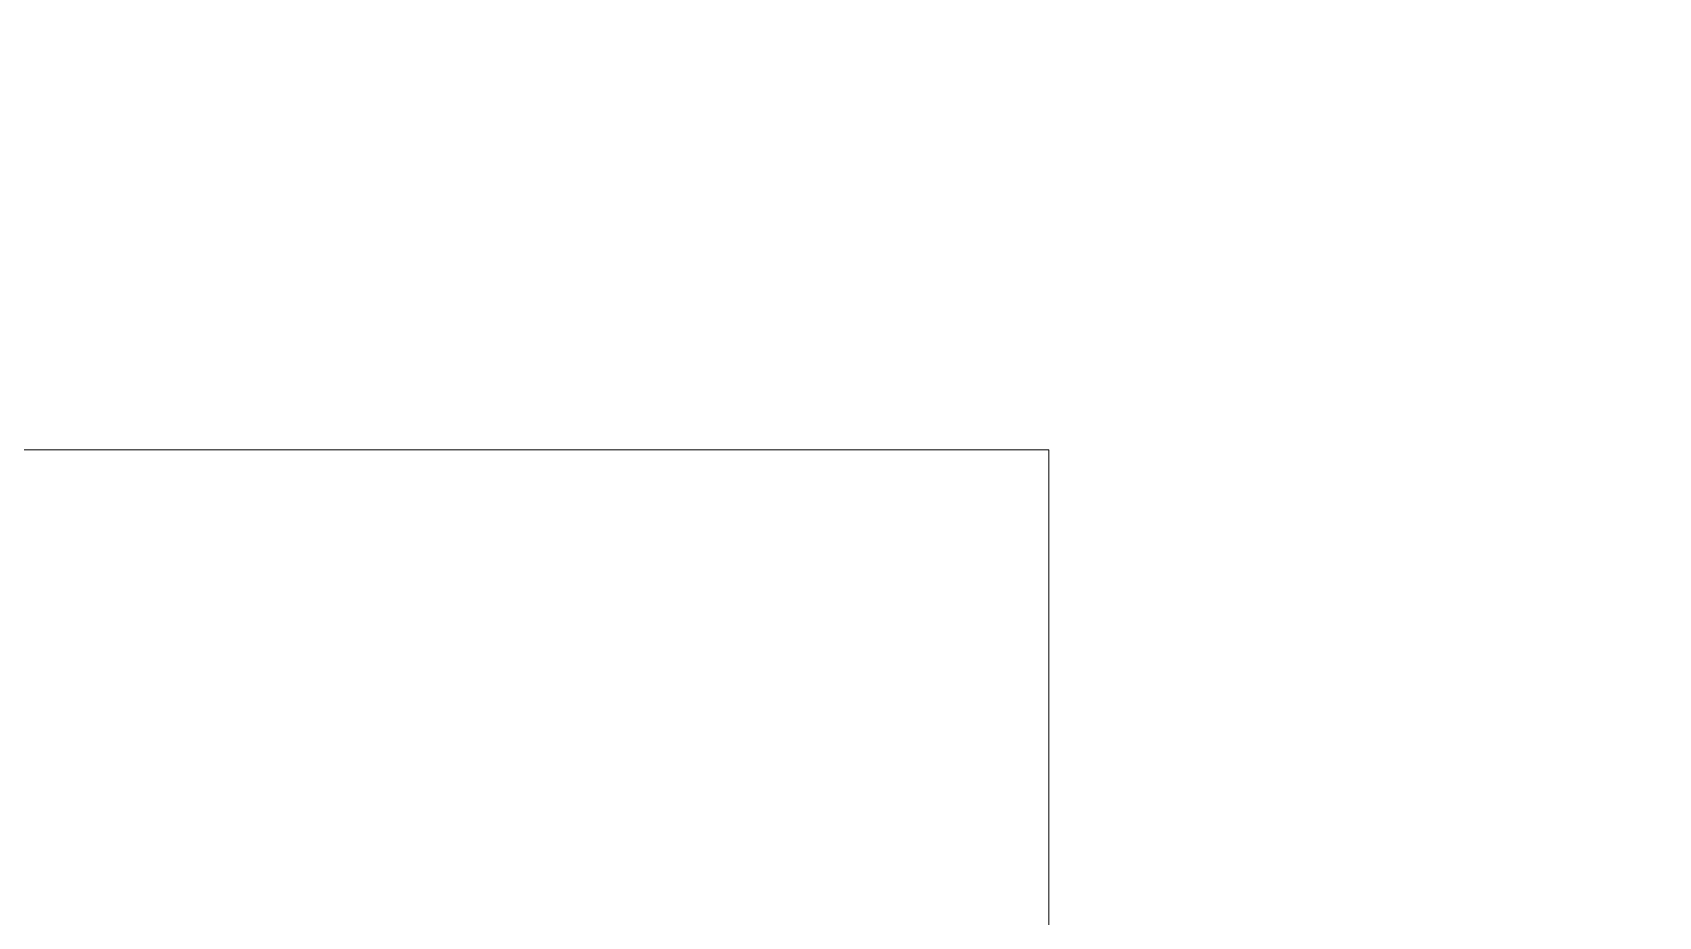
# Model space of a CAD drawing. Header units: millimetres. Extents: x -213547 to 415037, y -3642 to 106956.
# Drawn here: x 98169.7 to 98209.7, y 79674.57 to 79696.32 of the extents above; entities that cross this region are included whole.
import ezdxf

# ---------------------------------------------------------------- set-up
doc = ezdxf.new("R2010")
doc.units = ezdxf.units.MM
doc.layers.add('A-WALL-1', color=9, linetype='Continuous', lineweight=5, true_color=0x808080)
doc.layers.add('I-WALL', color=7, linetype='Continuous', lineweight=5)
pattern_1 = [(0, (0, 0), (243.84, 60.96), [20.117, -162.763, 20.117, -162.763, -975.36]), (0, (0, 0), (243.84, 60.96), [-365.76, 20.117, -345.643, 20.117, -162.763, -426.72]), (0, (0, 0), (243.84, 60.96), [-914.4, 20.117, -101.803, 20.117, -284.683]), (120, (91.44, 30.48), (-174.71291, 180.691634), [20.117, -162.763, 20.117, -162.763, -975.36]), (120, (91.44, 30.48), (-174.71291, 180.691634), [-365.76, 20.117, -345.643, 20.117, -162.763, -426.72]), (120, (91.44, 30.48), (-174.71291, 180.691634), [-914.4, 20.117, -101.803, 20.117, -284.683]), (240, (121.92, 152.4), (-69.12709, -241.651634), [20.117, -162.763, 20.117, -162.763, -975.36]), (240, (121.92, 152.4), (-69.12709, -241.651634), [-365.76, 20.117, -345.643, 20.117, -162.763, -426.72]), (240, (121.92, 152.4), (-69.12709, -241.651634), [-914.4, 20.117, -101.803, 20.117, -284.683])]

# ---------------------------------------------------------------- blocks, each defined once
blk = doc.blocks.new('1floor')
at = {"layer": 'I-WALL'}
h = blk.add_hatch(dxfattribs=at)
h.set_pattern_fill('FP_191', color=256, style=0, pattern_type=2)
h.set_pattern_definition(pattern_1)
h.paths.add_polyline_path([(97080, 500), (98150, 500), (98150, 520), (97080, 520)])
h = blk.add_hatch(dxfattribs=at)
h.set_pattern_fill('FP_192', color=256, style=0, pattern_type=2)
h.set_pattern_definition([(45, (0, 0), (-212.132, 212.132), []), (135, (0, 0), (-212.132, -212.132), [])])
h.paths.add_polyline_path([(98130, 487.5), (98130, 500), (97092.5, 500), (97092.5, 487.5), (98117.5, 487.5)])
h = blk.add_hatch(dxfattribs=at)
h.set_pattern_fill('FP_191', color=256, style=0, pattern_type=2)
h.set_pattern_definition(pattern_1)
h.paths.add_polyline_path([(98150, 170.5), (98150, 500), (98130, 500), (98130, 170.5), (98140, 170.5)])
at = {"layer": 'A-WALL-1'}
for q in [(97080, 500), (98130, -250)]:
    blk.add_line((98130, 500), q, dxfattribs=at)

msp = doc.modelspace()

# ---------------------------------------------------------------- block references
msp.add_blockref('1floor', (64.702, 79186.05))

doc.saveas('drawing.dxf')
